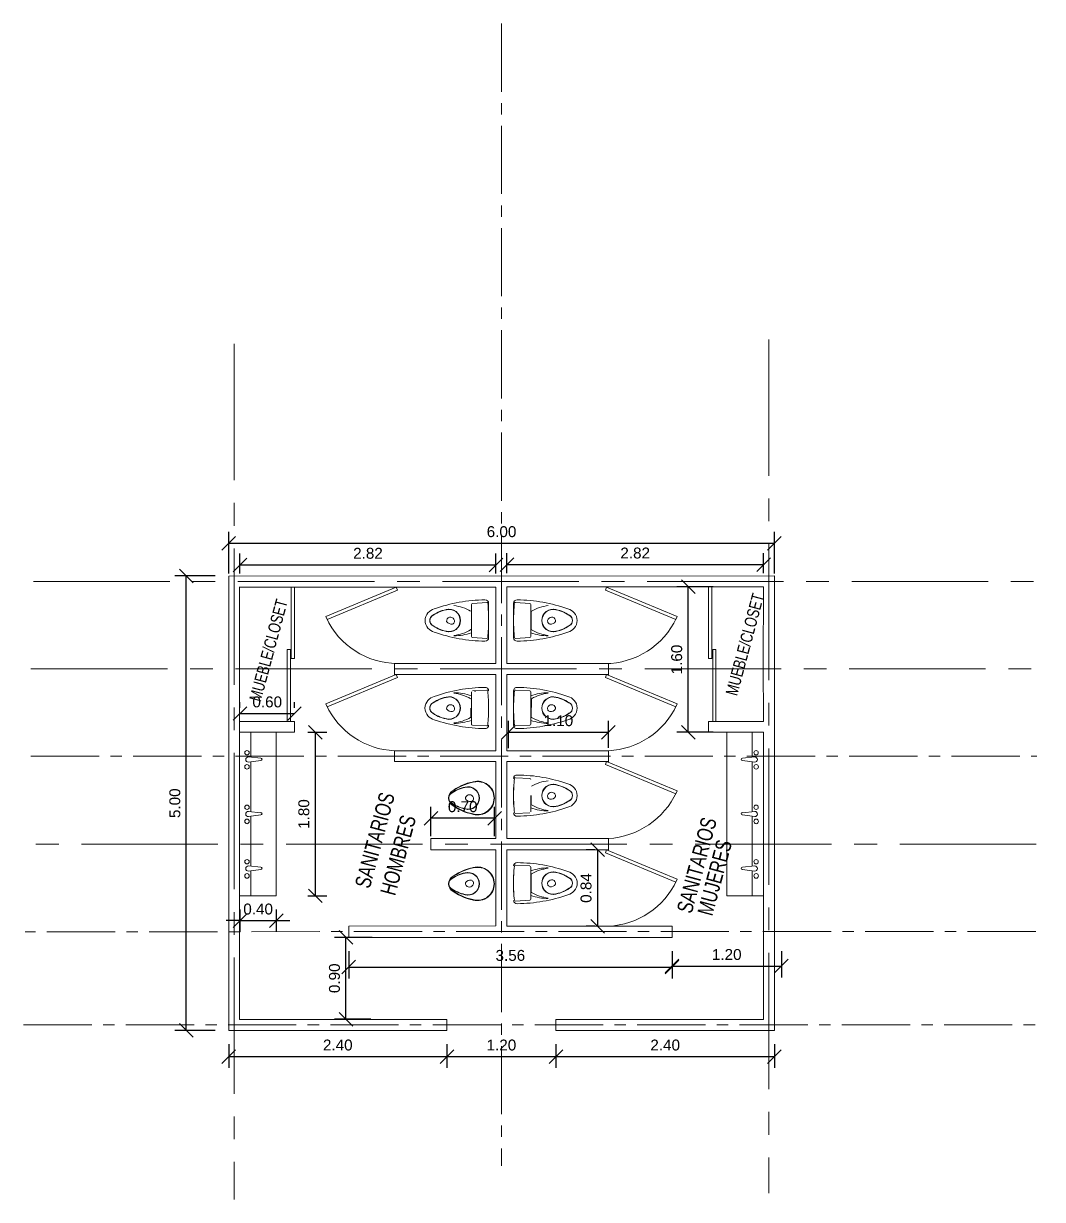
# Model space of a CAD drawing. Header units: millimetres. Extents: x 1263 to 1705, y 1248 to 1444.
# Drawn here: x 1439.95 to 1451.15, y 1363.92 to 1376.86 of the extents above; entities that cross this region are included whole.
import ezdxf

# ---------------------------------------------------------------- set-up
doc = ezdxf.new("R2010")
doc.units = ezdxf.units.MM
doc.header["$PDMODE"] = 34
doc.linetypes.add('CENTER2', pattern=[1.125, 0.75, -0.125, 0.125, -0.125])
doc.linetypes.add('CENTRO2', pattern=[1.125, 0.75, -0.125, 0.125, -0.125])
for name, color, linetype, lineweight in [('COTAS', 202, 'Continuous', 0), ('EJESS', 253, 'CENTER2', 0), ('MOVILIARIO SANITARIO', 142, 'Continuous', 0), ('muros', 5, 'Continuous', 50), ('Otro moviliario', 30, 'Continuous', 0)]:
    doc.layers.add(name, color=color, linetype=linetype, lineweight=lineweight)
doc.styles.add('ARRAY BASE$0$STYLE1', font='swissc.ttf', dxfattribs={"width": 0.9})
doc.styles.get("Standard").update_dxf_attribs({"font": 'arial.ttf'})
doc.dimstyles.new('metros anotativo', dxfattribs={"dimtxt": 0.12, "dimasz": 0.15, "dimexe": 0.125, "dimexo": 0.15, "dimgap": 0.0652, "dimtad": 1, "dimzin": 1, "dimdsep": 46, "dimtxsty": 'Standard', "dimblk": 'OBLIQUE', "dimcen": 0, "dimadec": 0, "dimazin": 0, "dimtfac": 1, "dimtix": 1, "dimtmove": 0, "dimatfit": 3, "dimfxl": 0.3, "dimarcsym": 0})

# ---------------------------------------------------------------- blocks, each defined once
blk = doc.blocks.new('TAZA')
at = {"lineweight": 0}
for p, q in [((165.539, 500.05), (165.381, 500.058)), ((165.36, 499.951), (165.36, 499.761)), ((165.55, 499.861), (165.55, 500.038)), ((165.554, 499.958), (165.554, 499.861)), ((165.55, 499.684), (165.55, 499.861)), ((165.554, 499.861), (165.554, 499.765)), ((165.381, 499.664), (165.539, 499.673))]:
    blk.add_line(p, q, dxfattribs=at)
for centre, radius, start, end in [((165.397, 500.051), 0.0368, 84.189, 180.01), ((165.374, 500.043), 0.0161, 64.904, 152.0601), ((165.384, 498.365), 1.722, 70.5694, 89.4727), ((167.192, 499.862), 1.833, 174.1661, 180.0176), ((165.538, 500.038), 0.0115, 0.01, 87.01), ((165.758, 499.382), 0.649, 91.4737, 108.7194), ((165.561, 499.958), 0.00691, 120.2935, 180.01), ((165.798, 499.553), 0.475, 96.7856, 120.2935), ((165.794, 499.861), 0.124, 75.1531, 180.01), ((165.794, 499.861), 0.122, 77.258, 180.01), ((165.753, 499.604), 0.384, 54.7538, 82.7148), ((165.751, 499.598), 0.388, 55.8316, 81.7699), ((165.914, 499.842), 0.154, 42.3476, 73.5377), ((165.934, 499.861), 0.126, 0.01, 41.9699), ((167.192, 499.861), 1.833, 180.0024, 185.8539), ((165.794, 499.861), 0.124, 180.01, 284.8669), ((165.794, 499.861), 0.122, 180.01, 282.762), ((165.768, 499.855), 0.034, 139.2504, 252.7), ((165.779, 499.855), 0.0428, 355.2583, 149.9686), ((165.769, 499.881), 0.0602, 258.9842, 330.7061), ((165.753, 500.118), 0.384, 277.3052, 305.2662), ((165.751, 500.125), 0.388, 278.2501, 304.1884), ((165.944, 499.861), 0.0631, 0.01, 66.5264), ((165.944, 499.861), 0.0631, 293.4936, 0.01), ((165.944, 499.861), 0.0645, 0.01, 61.6766), ((165.944, 499.861), 0.0645, 298.3434, 0.01), ((165.934, 499.861), 0.126, 318.0501, 0.01), ((165.397, 499.671), 0.0368, 180.01, 275.831), ((165.38, 499.675), 0.0111, 185.8539, 273.01), ((165.384, 501.357), 1.722, 270.5473, 289.4506), ((165.538, 499.684), 0.0115, 273.01, 0.01), ((165.758, 500.34), 0.649, 251.3006, 268.5463), ((165.561, 499.765), 0.00691, 180.01, 239.7265), ((165.797, 500.169), 0.475, 239.7265, 263.2344), ((165.914, 499.88), 0.154, 286.4823, 317.6724)]:
    blk.add_arc(centre, radius, start, end, dxfattribs=at)
blk = doc.blocks.new('_Oblique')
at = {"color": 0, "linetype": 'ByBlock', "lineweight": -2}
blk.add_line((-0.5, -0.5), (0.5, 0.5), dxfattribs=at)
blk = doc.blocks.new('*D169')
at = {"layer": 'COTAS', "color": 0, "lineweight": -2, "ltscale": 2, "transparency": 16777216}
for p, q in [((1442.202, 1370.805), (1442.202, 1371.263)), ((1448.205, 1370.805), (1448.205, 1371.263)), ((1442.202, 1371.138), (1448.205, 1371.138))]:
    blk.add_line(p, q, dxfattribs=at)
at = {"layer": 'Defpoints', "color": 0, "ltscale": 2, "transparency": 16777216}
for p in [(1448.205, 1371.138), (1442.202, 1370.655), (1448.205, 1370.655)]:
    blk.add_point(p, dxfattribs=at)
at = {"layer": 'COTAS', "color": 0, "lineweight": -2, "ltscale": 2, "transparency": 16777216, "xscale": 0.15, "yscale": 0.15, "zscale": 0.15}
for p, rotation in [((1442.202, 1371.138), 179.9975836042288), ((1448.205, 1371.138), 359.9975836042289)]:
    blk.add_blockref('_Oblique', p, dxfattribs=dict(at, rotation=rotation))
at = {"layer": 'COTAS', "color": 0, "ltscale": 2, "transparency": 16777216, "insert": (1445.203, 1371.264), "char_height": 0.12, "attachment_point": 5, "rotation": 359.9976}
blk.add_mtext('6.00', dxfattribs=at)
blk = doc.blocks.new('*D170')
at = {"layer": 'COTAS', "color": 0, "lineweight": -2, "ltscale": 2, "transparency": 16777216}
for p, q in [((1442.052, 1370.777), (1441.611, 1370.777)), ((1441.736, 1365.778), (1441.736, 1370.777)), ((1442.052, 1365.778), (1441.611, 1365.778))]:
    blk.add_line(p, q, dxfattribs=at)
at = {"layer": 'Defpoints', "color": 0, "ltscale": 2, "transparency": 16777216}
for p in [(1441.736, 1370.777), (1442.202, 1370.777), (1442.202, 1365.778)]:
    blk.add_point(p, dxfattribs=at)
at = {"layer": 'COTAS', "color": 0, "lineweight": -2, "ltscale": 2, "transparency": 16777216, "xscale": 0.15, "yscale": 0.15, "zscale": 0.15}
for p, rotation in [((1441.736, 1370.777), 90), ((1441.736, 1365.778), 270)]:
    blk.add_blockref('_Oblique', p, dxfattribs=dict(at, rotation=rotation))
at = {"layer": 'COTAS', "color": 0, "ltscale": 2, "transparency": 16777216, "insert": (1441.61, 1368.277), "char_height": 0.12, "attachment_point": 5, "rotation": 90}
blk.add_mtext('5.00', dxfattribs=at)
blk = doc.blocks.new('*D171')
at = {"layer": 'COTAS', "color": 0, "lineweight": -2, "ltscale": 2, "transparency": 16777216}
for p, q in [((1444.602, 1365.628), (1444.602, 1365.365)), ((1445.802, 1365.628), (1445.802, 1365.365)), ((1444.602, 1365.49), (1445.802, 1365.49))]:
    blk.add_line(p, q, dxfattribs=at)
at = {"layer": 'Defpoints', "color": 0, "ltscale": 2, "transparency": 16777216}
for p in [(1444.602, 1365.778), (1445.802, 1365.778), (1445.802, 1365.49)]:
    blk.add_point(p, dxfattribs=at)
at = {"layer": 'COTAS', "color": 0, "lineweight": -2, "ltscale": 2, "transparency": 16777216, "xscale": 0.15, "yscale": 0.15, "zscale": 0.15, "rotation": 180}
blk.add_blockref('_Oblique', (1444.602, 1365.49), dxfattribs=at)
at = {"layer": 'COTAS', "color": 0, "lineweight": -2, "ltscale": 2, "transparency": 16777216, "xscale": 0.15, "yscale": 0.15, "zscale": 0.15}
blk.add_blockref('_Oblique', (1445.802, 1365.49), dxfattribs=at)
at = {"layer": 'COTAS', "color": 0, "ltscale": 2, "transparency": 16777216, "insert": (1445.202, 1365.616), "char_height": 0.12, "attachment_point": 5}
blk.add_mtext('1.20', dxfattribs=at)
blk = doc.blocks.new('*D172')
at = {"layer": 'COTAS', "color": 0, "lineweight": -2, "ltscale": 2, "transparency": 16777216}
for p, q in [((1443.522, 1366.651), (1443.522, 1366.35)), ((1447.079, 1366.651), (1447.079, 1366.35)), ((1443.522, 1366.475), (1447.079, 1366.475))]:
    blk.add_line(p, q, dxfattribs=at)
at = {"layer": 'Defpoints', "color": 0, "ltscale": 2, "transparency": 16777216}
for p in [(1443.522, 1366.801), (1447.079, 1366.801), (1447.079, 1366.475)]:
    blk.add_point(p, dxfattribs=at)
at = {"layer": 'COTAS', "color": 0, "lineweight": -2, "ltscale": 2, "transparency": 16777216, "xscale": 0.15, "yscale": 0.15, "zscale": 0.15, "rotation": 180}
blk.add_blockref('_Oblique', (1443.522, 1366.475), dxfattribs=at)
at = {"layer": 'COTAS', "color": 0, "lineweight": -2, "ltscale": 2, "transparency": 16777216, "xscale": 0.15, "yscale": 0.15, "zscale": 0.15}
blk.add_blockref('_Oblique', (1447.079, 1366.475), dxfattribs=at)
at = {"layer": 'COTAS', "color": 0, "ltscale": 2, "transparency": 16777216, "insert": (1445.3, 1366.602), "char_height": 0.12, "attachment_point": 5}
blk.add_mtext('3.56', dxfattribs=at)
blk = doc.blocks.new('*D173')
at = {"layer": 'COTAS', "color": 0, "lineweight": -2, "ltscale": 2, "transparency": 16777216}
for p, q in [((1443.78, 1366.801), (1443.367, 1366.801)), ((1443.492, 1365.901), (1443.492, 1366.801)), ((1443.767, 1365.901), (1443.367, 1365.901))]:
    blk.add_line(p, q, dxfattribs=at)
at = {"layer": 'Defpoints', "color": 0, "ltscale": 2, "transparency": 16777216}
for p in [(1443.492, 1366.801), (1443.93, 1366.801), (1443.917, 1365.901)]:
    blk.add_point(p, dxfattribs=at)
at = {"layer": 'COTAS', "color": 0, "lineweight": -2, "ltscale": 2, "transparency": 16777216, "xscale": 0.15, "yscale": 0.15, "zscale": 0.15}
for p, rotation in [((1443.492, 1366.801), 90), ((1443.492, 1365.901), 270)]:
    blk.add_blockref('_Oblique', p, dxfattribs=dict(at, rotation=rotation))
at = {"layer": 'COTAS', "color": 0, "ltscale": 2, "transparency": 16777216, "insert": (1443.366, 1366.351), "char_height": 0.12, "attachment_point": 5, "rotation": 90}
blk.add_mtext('0.90', dxfattribs=at)
blk = doc.blocks.new('*D174')
at = {"layer": 'COTAS', "color": 0, "lineweight": -2, "ltscale": 2, "transparency": 16777216}
for p, q in [((1446.229, 1367.765), (1446.135, 1367.765)), ((1446.26, 1367.765), (1446.26, 1366.924)), ((1446.229, 1366.924), (1446.135, 1366.924))]:
    blk.add_line(p, q, dxfattribs=at)
at = {"layer": 'Defpoints', "color": 0, "ltscale": 2, "transparency": 16777216}
for p in [(1446.379, 1367.765), (1446.26, 1366.924), (1446.379, 1366.924)]:
    blk.add_point(p, dxfattribs=at)
at = {"layer": 'COTAS', "color": 0, "lineweight": -2, "ltscale": 2, "transparency": 16777216, "xscale": 0.15, "yscale": 0.15, "zscale": 0.15}
for p, rotation in [((1446.26, 1367.765), 90), ((1446.26, 1366.924), 270)]:
    blk.add_blockref('_Oblique', p, dxfattribs=dict(at, rotation=rotation))
at = {"layer": 'COTAS', "color": 0, "ltscale": 2, "transparency": 16777216, "insert": (1446.133, 1367.344), "char_height": 0.12, "attachment_point": 5, "rotation": 90}
blk.add_mtext('0.84', dxfattribs=at)
blk = doc.blocks.new('*D175')
at = {"layer": 'COTAS', "color": 0, "lineweight": -2, "ltscale": 2, "transparency": 16777216}
for p, q in [((1444.426, 1367.915), (1444.426, 1368.236)), ((1445.126, 1367.915), (1445.126, 1368.236)), ((1445.126, 1368.111), (1444.426, 1368.111))]:
    blk.add_line(p, q, dxfattribs=at)
at = {"layer": 'Defpoints', "color": 0, "ltscale": 2, "transparency": 16777216}
for p in [(1444.426, 1368.111), (1444.426, 1367.765), (1445.126, 1367.765)]:
    blk.add_point(p, dxfattribs=at)
at = {"layer": 'COTAS', "color": 0, "lineweight": -2, "ltscale": 2, "transparency": 16777216, "xscale": 0.15, "yscale": 0.15, "zscale": 0.15}
for p, rotation in [((1444.426, 1368.111), 180.0001648344047), ((1445.126, 1368.111), 0.0001648344046856209)]:
    blk.add_blockref('_Oblique', p, dxfattribs=dict(at, rotation=rotation))
at = {"layer": 'COTAS', "color": 0, "ltscale": 2, "transparency": 16777216, "insert": (1444.776, 1368.238), "char_height": 0.12, "attachment_point": 5, "rotation": 0.0002}
blk.add_mtext('0.70', dxfattribs=at)
blk = doc.blocks.new('*D176')
at = {"layer": 'COTAS', "color": 0, "lineweight": -2, "ltscale": 2, "transparency": 16777216}
for p, q in [((1445.279, 1368.884), (1445.278, 1369.182)), ((1446.379, 1368.885), (1446.378, 1369.182)), ((1445.279, 1369.057), (1446.379, 1369.057))]:
    blk.add_line(p, q, dxfattribs=at)
at = {"layer": 'Defpoints', "color": 0, "ltscale": 2, "transparency": 16777216}
for p in [(1446.379, 1369.057), (1445.279, 1368.734), (1446.379, 1368.735)]:
    blk.add_point(p, dxfattribs=at)
at = {"layer": 'COTAS', "color": 0, "lineweight": -2, "ltscale": 2, "transparency": 16777216, "xscale": 0.15, "yscale": 0.15, "zscale": 0.15}
for p, rotation in [((1445.279, 1369.057), 180.00975383007), ((1446.379, 1369.057), 0.009753830069992338)]:
    blk.add_blockref('_Oblique', p, dxfattribs=dict(at, rotation=rotation))
at = {"layer": 'COTAS', "color": 0, "ltscale": 2, "transparency": 16777216, "insert": (1445.828, 1369.184), "char_height": 0.12, "attachment_point": 5, "rotation": 0.0098}
blk.add_mtext('1.10', dxfattribs=at)
blk = doc.blocks.new('*D177')
at = {"layer": 'COTAS', "color": 0, "lineweight": -2, "ltscale": 2, "transparency": 16777216}
for p, q in [((1442.325, 1370.805), (1442.325, 1371.024)), ((1445.142, 1370.805), (1445.142, 1371.024)), ((1442.325, 1370.899), (1445.142, 1370.899))]:
    blk.add_line(p, q, dxfattribs=at)
at = {"layer": 'Defpoints', "color": 0, "ltscale": 2, "transparency": 16777216}
for p in [(1445.142, 1370.899), (1442.325, 1370.655), (1445.142, 1370.655)]:
    blk.add_point(p, dxfattribs=at)
at = {"layer": 'COTAS', "color": 0, "lineweight": -2, "ltscale": 2, "transparency": 16777216, "xscale": 0.15, "yscale": 0.15, "zscale": 0.15, "rotation": 180}
blk.add_blockref('_Oblique', (1442.325, 1370.899), dxfattribs=at)
at = {"layer": 'COTAS', "color": 0, "lineweight": -2, "ltscale": 2, "transparency": 16777216, "xscale": 0.15, "yscale": 0.15, "zscale": 0.15}
blk.add_blockref('_Oblique', (1445.142, 1370.899), dxfattribs=at)
at = {"layer": 'COTAS', "color": 0, "ltscale": 2, "transparency": 16777216, "insert": (1443.734, 1371.026), "char_height": 0.12, "attachment_point": 5}
blk.add_mtext('2.82', dxfattribs=at)
blk = doc.blocks.new('*D178')
at = {"layer": 'COTAS', "color": 0, "lineweight": -2, "ltscale": 2, "transparency": 16777216}
for p, q in [((1445.262, 1370.807), (1445.262, 1371.028)), ((1445.262, 1370.903), (1448.085, 1370.903)), ((1448.085, 1370.808), (1448.085, 1371.028))]:
    blk.add_line(p, q, dxfattribs=at)
at = {"layer": 'Defpoints', "color": 0, "ltscale": 2, "transparency": 16777216}
for p in [(1448.085, 1370.903), (1445.262, 1370.657), (1448.085, 1370.658)]:
    blk.add_point(p, dxfattribs=at)
at = {"layer": 'COTAS', "color": 0, "lineweight": -2, "ltscale": 2, "transparency": 16777216, "xscale": 0.15, "yscale": 0.15, "zscale": 0.15}
for p, rotation in [((1445.262, 1370.903), 180.0100947760864), ((1448.085, 1370.903), 0.01009477608639932)]:
    blk.add_blockref('_Oblique', p, dxfattribs=dict(at, rotation=rotation))
at = {"layer": 'COTAS', "color": 0, "ltscale": 2, "transparency": 16777216, "insert": (1446.673, 1371.029), "char_height": 0.12, "attachment_point": 5, "rotation": 0.0101}
blk.add_mtext('2.82', dxfattribs=at)
blk = doc.blocks.new('*D179')
at = {"layer": 'COTAS', "color": 0, "lineweight": -2, "ltscale": 2, "transparency": 16777216}
for p, q in [((1442.326, 1367.108), (1442.326, 1366.861)), ((1442.726, 1367.108), (1442.726, 1366.861)), ((1442.326, 1366.986), (1442.176, 1366.986)), ((1442.326, 1366.986), (1442.726, 1366.986)), ((1442.726, 1366.986), (1442.876, 1366.986))]:
    blk.add_line(p, q, dxfattribs=at)
at = {"layer": 'Defpoints', "color": 0, "ltscale": 2, "transparency": 16777216}
for p in [(1442.326, 1367.258), (1442.726, 1367.258), (1442.726, 1366.986)]:
    blk.add_point(p, dxfattribs=at)
at = {"layer": 'COTAS', "color": 0, "lineweight": -2, "ltscale": 2, "transparency": 16777216, "xscale": 0.15, "yscale": 0.15, "zscale": 0.15}
blk.add_blockref('_Oblique', (1442.326, 1366.986), dxfattribs=at)
at = {"layer": 'COTAS', "color": 0, "lineweight": -2, "ltscale": 2, "transparency": 16777216, "xscale": 0.15, "yscale": 0.15, "zscale": 0.15, "rotation": 180}
blk.add_blockref('_Oblique', (1442.726, 1366.986), dxfattribs=at)
at = {"layer": 'COTAS', "color": 0, "ltscale": 2, "transparency": 16777216, "insert": (1442.526, 1367.112), "char_height": 0.12, "attachment_point": 5}
blk.add_mtext('0.40', dxfattribs=at)
blk = doc.blocks.new('*D180')
at = {"layer": 'COTAS', "color": 0, "lineweight": -2, "ltscale": 2, "transparency": 16777216}
for p, q in [((1443.074, 1369.058), (1443.281, 1369.058)), ((1443.156, 1367.258), (1443.156, 1369.058)), ((1443.074, 1367.258), (1443.281, 1367.258))]:
    blk.add_line(p, q, dxfattribs=at)
at = {"layer": 'Defpoints', "color": 0, "ltscale": 2, "transparency": 16777216}
for p in [(1442.924, 1369.058), (1443.156, 1369.058), (1442.924, 1367.258)]:
    blk.add_point(p, dxfattribs=at)
at = {"layer": 'COTAS', "color": 0, "lineweight": -2, "ltscale": 2, "transparency": 16777216, "xscale": 0.15, "yscale": 0.15, "zscale": 0.15}
for p, rotation in [((1443.156, 1369.058), 90), ((1443.156, 1367.258), 270)]:
    blk.add_blockref('_Oblique', p, dxfattribs=dict(at, rotation=rotation))
at = {"layer": 'COTAS', "color": 0, "ltscale": 2, "transparency": 16777216, "insert": (1443.029, 1368.158), "char_height": 0.12, "attachment_point": 5, "rotation": 90}
blk.add_mtext('1.80', dxfattribs=at)
blk = doc.blocks.new('*D181')
at = {"layer": 'COTAS', "color": 0, "lineweight": -2, "ltscale": 2, "transparency": 16777216}
for p, q in [((1442.326, 1369.328), (1442.326, 1369.389)), ((1442.926, 1369.328), (1442.926, 1369.389)), ((1442.326, 1369.264), (1442.926, 1369.264))]:
    blk.add_line(p, q, dxfattribs=at)
at = {"layer": 'Defpoints', "color": 0, "ltscale": 2, "transparency": 16777216}
for p in [(1442.926, 1369.264), (1442.326, 1369.178), (1442.926, 1369.178)]:
    blk.add_point(p, dxfattribs=at)
at = {"layer": 'COTAS', "color": 0, "lineweight": -2, "ltscale": 2, "transparency": 16777216, "xscale": 0.15, "yscale": 0.15, "zscale": 0.15}
for p, rotation in [((1442.326, 1369.264), 179.9924874323688), ((1442.926, 1369.264), 359.9924874323687)]:
    blk.add_blockref('_Oblique', p, dxfattribs=dict(at, rotation=rotation))
at = {"layer": 'COTAS', "color": 0, "ltscale": 2, "transparency": 16777216, "insert": (1442.626, 1369.391), "char_height": 0.12, "attachment_point": 5, "rotation": 359.9925}
blk.add_mtext('0.60', dxfattribs=at)
blk = doc.blocks.new('*D182')
at = {"layer": 'COTAS', "color": 0, "lineweight": -2, "ltscale": 2, "transparency": 16777216}
for p, q in [((1447.531, 1370.658), (1447.132, 1370.658)), ((1447.257, 1369.058), (1447.257, 1370.658)), ((1447.531, 1369.058), (1447.132, 1369.058))]:
    blk.add_line(p, q, dxfattribs=at)
at = {"layer": 'Defpoints', "color": 0, "ltscale": 2, "transparency": 16777216}
for p in [(1447.257, 1370.658), (1447.681, 1370.658), (1447.681, 1369.058)]:
    blk.add_point(p, dxfattribs=at)
at = {"layer": 'COTAS', "color": 0, "lineweight": -2, "ltscale": 2, "transparency": 16777216, "xscale": 0.15, "yscale": 0.15, "zscale": 0.15}
for p, rotation in [((1447.257, 1370.658), 90), ((1447.257, 1369.058), 270)]:
    blk.add_blockref('_Oblique', p, dxfattribs=dict(at, rotation=rotation))
at = {"layer": 'COTAS', "color": 0, "ltscale": 2, "transparency": 16777216, "insert": (1447.13, 1369.858), "char_height": 0.12, "attachment_point": 5, "rotation": 90}
blk.add_mtext('1.60', dxfattribs=at)
blk = doc.blocks.new('*D183')
at = {"layer": 'COTAS', "color": 0, "lineweight": -2, "ltscale": 2, "transparency": 16777216}
for p, q in [((1445.802, 1365.628), (1445.802, 1365.365)), ((1448.204, 1365.628), (1448.204, 1365.365)), ((1445.802, 1365.49), (1448.204, 1365.49))]:
    blk.add_line(p, q, dxfattribs=at)
at = {"layer": 'Defpoints', "color": 0, "ltscale": 2, "transparency": 16777216}
for p in [(1445.802, 1365.778), (1448.204, 1365.778), (1448.204, 1365.49)]:
    blk.add_point(p, dxfattribs=at)
at = {"layer": 'COTAS', "color": 0, "lineweight": -2, "ltscale": 2, "transparency": 16777216, "xscale": 0.15, "yscale": 0.15, "zscale": 0.15, "rotation": 180}
blk.add_blockref('_Oblique', (1445.802, 1365.49), dxfattribs=at)
at = {"layer": 'COTAS', "color": 0, "lineweight": -2, "ltscale": 2, "transparency": 16777216, "xscale": 0.15, "yscale": 0.15, "zscale": 0.15}
blk.add_blockref('_Oblique', (1448.204, 1365.49), dxfattribs=at)
at = {"layer": 'COTAS', "color": 0, "ltscale": 2, "transparency": 16777216, "insert": (1447.003, 1365.616), "char_height": 0.12, "attachment_point": 5}
blk.add_mtext('2.40', dxfattribs=at)
blk = doc.blocks.new('*D184')
at = {"layer": 'COTAS', "color": 0, "lineweight": -2, "ltscale": 2, "transparency": 16777216}
for p, q in [((1442.202, 1365.628), (1442.202, 1365.365)), ((1444.602, 1365.628), (1444.602, 1365.365)), ((1442.202, 1365.49), (1444.602, 1365.49))]:
    blk.add_line(p, q, dxfattribs=at)
at = {"layer": 'Defpoints', "color": 0, "ltscale": 2, "transparency": 16777216}
for p in [(1442.202, 1365.778), (1444.602, 1365.778), (1444.602, 1365.49)]:
    blk.add_point(p, dxfattribs=at)
at = {"layer": 'COTAS', "color": 0, "lineweight": -2, "ltscale": 2, "transparency": 16777216, "xscale": 0.15, "yscale": 0.15, "zscale": 0.15, "rotation": 180}
blk.add_blockref('_Oblique', (1442.202, 1365.49), dxfattribs=at)
at = {"layer": 'COTAS', "color": 0, "lineweight": -2, "ltscale": 2, "transparency": 16777216, "xscale": 0.15, "yscale": 0.15, "zscale": 0.15}
blk.add_blockref('_Oblique', (1444.602, 1365.49), dxfattribs=at)
at = {"layer": 'COTAS', "color": 0, "ltscale": 2, "transparency": 16777216, "insert": (1443.402, 1365.616), "char_height": 0.12, "attachment_point": 5}
blk.add_mtext('2.40', dxfattribs=at)
blk = doc.blocks.new('*D185')
at = {"layer": 'COTAS', "color": 0, "lineweight": -2, "ltscale": 2, "transparency": 16777216}
for p, q in [((1447.079, 1366.651), (1447.079, 1366.36)), ((1448.282, 1366.651), (1448.282, 1366.36)), ((1447.079, 1366.485), (1448.282, 1366.485))]:
    blk.add_line(p, q, dxfattribs=at)
at = {"layer": 'Defpoints', "color": 0, "ltscale": 2, "transparency": 16777216}
for p in [(1447.079, 1366.801), (1448.282, 1366.801), (1448.282, 1366.485)]:
    blk.add_point(p, dxfattribs=at)
at = {"layer": 'COTAS', "color": 0, "lineweight": -2, "ltscale": 2, "transparency": 16777216, "xscale": 0.15, "yscale": 0.15, "zscale": 0.15, "rotation": 180}
blk.add_blockref('_Oblique', (1447.079, 1366.485), dxfattribs=at)
at = {"layer": 'COTAS', "color": 0, "lineweight": -2, "ltscale": 2, "transparency": 16777216, "xscale": 0.15, "yscale": 0.15, "zscale": 0.15}
blk.add_blockref('_Oblique', (1448.282, 1366.485), dxfattribs=at)
at = {"layer": 'COTAS', "color": 0, "ltscale": 2, "transparency": 16777216, "insert": (1447.68, 1366.612), "char_height": 0.12, "attachment_point": 5}
blk.add_mtext('1.20', dxfattribs=at)
blk = doc.blocks.new('*U168')
at = {"layer": 'EJESS', "color": 0, "linetype": 'CENTRO2', "transparency": 16777216}
blk.add_line((0, 8.201), (0, -4.366), dxfattribs=at)

msp = doc.modelspace()

# ---------------------------------------------------------------- linework, layer by layer
at = {"lineweight": 0}
for p, q in [((1448.08468, 1370.65783), (1448.08089, 1369.81414)), ((1448.08089, 1369.81414), (1448.0845, 1369.178)), ((1442.72607, 1369.05782), (1442.32581, 1369.05782)), ((1447.68063, 1369.05782), (1448.08089, 1369.05782)), ((1443.522, 1366.92424), (1443.522, 1366.80104))]:
    msp.add_line(p, q, dxfattribs=at)
at = {"lineweight": 0, "ltscale": 2}
for p, q in [((1442.88081, 1369.17793), (1442.84581, 1369.17793)), ((1447.52589, 1369.17793), (1447.56089, 1369.17793)), ((1445.80203, 1365.778), (1448.20409, 1365.778))]:
    msp.add_line(p, q, dxfattribs=at)
at = {"layer": 'EJESS', "ltscale": 2}
for p, q in [((1448.14409, 1373.38048), (1448.14409, 1363.98727)), ((1442.262, 1373.3302), (1442.262, 1363.91743))]:
    msp.add_line(p, q, dxfattribs=at)
at = {"layer": 'EJESS', "lineweight": 0, "ltscale": 2}
for p, q in [((1440.0542, 1370.71679), (1451.1526, 1370.71785)), ((1440.02752, 1369.75413), (1451.05504, 1369.75413)), ((1451.08275, 1367.82773), (1439.99235, 1367.82784))]:
    msp.add_line(p, q, dxfattribs=at)
at = {"layer": 'EJESS', "lineweight": 0}
for p, q in [((1440.02769, 1368.79465), (1451.09129, 1368.79483)), ((1451.07829, 1366.86749), (1439.96202, 1366.86271)), ((1439.94558, 1365.83817), (1451.12144, 1365.83785))]:
    msp.add_line(p, q, dxfattribs=at)
at = {"layer": 'MOVILIARIO SANITARIO', "lineweight": 0}
for p, q in [((1444.87142, 1370.28745), (1444.87145, 1370.46442)), ((1444.88237, 1370.47592), (1445.04038, 1370.48417)), ((1445.06145, 1370.28742), (1445.06148, 1370.47712)), ((1445.33514, 1370.28742), (1445.3351, 1370.47712)), ((1445.51422, 1370.47592), (1445.3562, 1370.48417)), ((1445.52516, 1370.28745), (1445.52513, 1370.46442)), ((1445.52975, 1370.38391), (1445.52977, 1370.28745)), ((1444.87139, 1370.11048), (1444.87142, 1370.28745)), ((1445.06145, 1370.28742), (1445.06141, 1370.09772)), ((1445.33514, 1370.28742), (1445.33517, 1370.09772)), ((1445.52519, 1370.11048), (1445.52516, 1370.28745)), ((1445.52977, 1370.28745), (1445.52978, 1370.19099)), ((1445.04031, 1370.09067), (1444.8823, 1370.09898)), ((1445.35627, 1370.09067), (1445.51428, 1370.09898)), ((1444.87108, 1369.32425), (1444.87111, 1369.50122)), ((1444.88203, 1369.51272), (1445.04004, 1369.52097)), ((1445.33514, 1369.32422), (1445.3351, 1369.51392)), ((1445.51422, 1369.51272), (1445.3562, 1369.52097)), ((1445.52516, 1369.32425), (1445.52513, 1369.50122)), ((1445.06111, 1369.41422), (1445.06107, 1369.22452)), ((1445.33514, 1369.41422), (1445.33517, 1369.22452)), ((1445.53317, 1369.42668), (1445.52978, 1369.22779)), ((1444.86648, 1369.32425), (1444.86646, 1369.22779)), ((1444.87105, 1369.14728), (1444.87108, 1369.32425)), ((1445.33514, 1369.32422), (1445.33517, 1369.13452)), ((1445.52519, 1369.14728), (1445.52516, 1369.32425)), ((1445.03997, 1369.12747), (1444.88196, 1369.13578)), ((1445.35627, 1369.12747), (1445.51428, 1369.13578)), ((1442.44724, 1369.05782), (1442.44724, 1368.7836)), ((1442.72607, 1367.25782), (1442.72607, 1369.05782)), ((1447.68063, 1367.25782), (1447.68063, 1369.05782)), ((1447.95946, 1369.05782), (1447.95946, 1368.7836)), ((1442.55509, 1368.77285), (1442.41853, 1368.78647)), ((1442.41854, 1368.72932), (1442.5551, 1368.74772)), ((1442.44724, 1368.73319), (1442.44724, 1368.18361)), ((1447.98816, 1368.72932), (1447.8516, 1368.74772)), ((1447.85161, 1368.77285), (1447.98817, 1368.78647)), ((1447.95946, 1368.73319), (1447.95946, 1368.18361)), ((1445.33514, 1368.45102), (1445.33517, 1368.26132)), ((1445.51422, 1368.54952), (1445.3562, 1368.55777)), ((1445.52519, 1368.18408), (1445.52516, 1368.36105)), ((1445.52977, 1368.36105), (1445.52978, 1368.26459)), ((1442.55522, 1368.17285), (1442.41866, 1368.18647)), ((1447.85148, 1368.17285), (1447.98804, 1368.18647)), ((1442.41867, 1368.12932), (1442.55523, 1368.14772)), ((1442.44724, 1368.13317), (1442.44724, 1367.58361)), ((1445.35627, 1368.16427), (1445.51428, 1368.17258)), ((1447.98803, 1368.12932), (1447.85147, 1368.14772)), ((1447.95946, 1368.13317), (1447.95946, 1367.58361)), ((1442.55522, 1367.57285), (1442.41866, 1367.58647)), ((1442.41867, 1367.52932), (1442.55523, 1367.54772)), ((1447.98803, 1367.52932), (1447.85147, 1367.54772)), ((1447.85148, 1367.57285), (1447.98804, 1367.58647)), ((1442.44724, 1367.53317), (1442.44724, 1367.25782)), ((1447.95946, 1367.53317), (1447.95946, 1367.25782)), ((1442.72607, 1367.25782), (1442.32581, 1367.25782)), ((1447.68063, 1367.25782), (1448.08089, 1367.25782))]:
    msp.add_line(p, q, dxfattribs=at)
for centre, radius in [((1442.40336, 1368.83312), 0.02401), ((1448.00334, 1368.83312), 0.02401), ((1442.40339, 1368.67734), 0.02526), ((1448.00331, 1368.67734), 0.02526), ((1442.40349, 1368.23312), 0.02401), ((1448.00321, 1368.23312), 0.02401), ((1442.40352, 1368.07734), 0.02526), ((1448.00318, 1368.07734), 0.02526), ((1442.40349, 1367.63312), 0.02401), ((1448.00321, 1367.63312), 0.02401), ((1442.40352, 1367.47734), 0.02526), ((1448.00318, 1367.47734), 0.02526)]:
    msp.add_circle(centre, radius, dxfattribs=at)
for centre, radius, start, end in [((1445.03676, 1368.79168), 1.72217, 90.527294, 109.430617), ((1445.02464, 1370.47713), 0.03684, 359.99, 95.811003), ((1445.37195, 1370.47713), 0.03684, 84.188997, 180.01), ((1445.35983, 1368.79168), 1.72217, 70.569383, 89.472706), ((1444.5074, 1370.26837), 0.1537, 106.462322, 137.65237), ((1444.66866, 1370.03046), 0.38426, 97.285202, 125.246158), ((1444.67051, 1370.02402), 0.38842, 98.230146, 124.168429), ((1444.62734, 1370.28749), 0.12434, 359.99, 104.846897), ((1444.62734, 1370.28749), 0.12158, 359.99, 102.741986), ((1444.62373, 1369.97961), 0.47515, 59.706462, 83.214368), ((1444.88297, 1370.46442), 0.01151, 92.99, 179.99), ((1445.04723, 1370.46956), 0.01613, 27.939868, 115.095999), ((1443.22883, 1370.28798), 1.83261, 359.982406, 5.833869), ((1445.34936, 1370.46956), 0.01613, 64.904001, 152.060132), ((1447.16775, 1370.28798), 1.83261, 174.166131, 180.017594), ((1445.51362, 1370.46442), 0.01151, 0.01, 87.01), ((1445.53666, 1370.38392), 0.00691, 120.293538, 180.01), ((1445.77285, 1369.97961), 0.47515, 96.785632, 120.293538), ((1445.76924, 1370.28749), 0.12434, 75.153103, 180.01), ((1445.76924, 1370.28749), 0.12158, 77.258014, 180.01), ((1445.72792, 1370.03046), 0.38426, 54.753842, 82.714798), ((1445.72607, 1370.02402), 0.38842, 55.831571, 81.769854), ((1445.88918, 1370.26837), 0.1537, 42.34763, 73.537678), ((1444.48763, 1370.28752), 0.12618, 138.030116, 179.99), ((1444.48763, 1370.28752), 0.12618, 179.99, 221.949884), ((1444.4775, 1370.28752), 0.06447, 118.32343, 179.99), ((1444.4775, 1370.28752), 0.06447, 179.99, 241.65657), ((1444.4775, 1370.28752), 0.06309, 113.473564, 179.99), ((1444.4775, 1370.28752), 0.06309, 179.99, 246.506436), ((1444.62734, 1370.28749), 0.12434, 255.133103, 359.99), ((1444.6419, 1370.2817), 0.04278, 30.031436, 184.741713), ((1444.6518, 1370.30764), 0.06024, 209.293927, 281.015825), ((1444.62734, 1370.28749), 0.12158, 257.238014, 359.99), ((1444.65321, 1370.28094), 0.03397, 287.299956, 40.749638), ((1443.22883, 1370.2875), 1.83261, 354.146131, 359.997594), ((1447.16775, 1370.2875), 1.83261, 180.002406, 185.853869), ((1445.76924, 1370.28749), 0.12434, 180.01, 284.866897), ((1445.76924, 1370.28749), 0.12158, 180.01, 282.761986), ((1445.74338, 1370.28094), 0.03397, 139.250362, 252.700044), ((1445.75468, 1370.2817), 0.04278, 355.258287, 149.968564), ((1445.74479, 1370.30764), 0.06024, 258.984175, 330.706073), ((1445.91908, 1370.28752), 0.06309, 0.01, 66.526436), ((1445.91908, 1370.28752), 0.06309, 293.493564, 0.01), ((1445.91908, 1370.28752), 0.06447, 0.01, 61.67657), ((1445.91908, 1370.28752), 0.06447, 298.34343, 0.01), ((1445.90895, 1370.28752), 0.12618, 0.01, 41.969884), ((1445.90895, 1370.28752), 0.12618, 318.050116, 0.01), ((1444.50741, 1370.30666), 0.1537, 222.32763, 253.517678), ((1444.66875, 1370.54451), 0.38426, 234.733842, 262.694798), ((1444.67061, 1370.55096), 0.38842, 235.811571, 261.749854), ((1445.03728, 1371.78317), 1.72217, 250.549383, 269.452706), ((1444.66335, 1370.76673), 0.64893, 271.453673, 288.699391), ((1444.62384, 1370.59538), 0.47515, 276.765632, 300.273538), ((1444.85989, 1370.19099), 0.00691, 300.273538, 359.99), ((1445.3593, 1371.78317), 1.72217, 270.547294, 289.450617), ((1445.73323, 1370.76673), 0.64893, 251.300609, 268.546327), ((1445.53669, 1370.19099), 0.00691, 180.01, 239.726462), ((1445.77274, 1370.59538), 0.47515, 239.726462, 263.234368), ((1445.72783, 1370.54451), 0.38426, 277.305202, 305.266158), ((1445.72598, 1370.55096), 0.38842, 278.250146, 304.188429), ((1445.88917, 1370.30666), 0.1537, 286.482322, 317.67237), ((1444.88291, 1370.11048), 0.01151, 179.99, 266.99), ((1445.02457, 1370.09772), 0.03684, 264.168997, 359.99), ((1445.0409, 1370.10171), 0.01105, 266.99, 354.146131), ((1445.37201, 1370.09772), 0.03684, 180.01, 275.831003), ((1445.35569, 1370.10171), 0.01105, 185.853869, 273.01), ((1445.51368, 1370.11048), 0.01151, 273.01, 0.01), ((1445.03642, 1367.82848), 1.72217, 90.527294, 109.430617), ((1444.66284, 1368.84505), 0.64893, 71.280609, 88.526327), ((1444.62339, 1369.01641), 0.47515, 59.706462, 83.214368), ((1444.92056, 1369.50122), 0.01151, 92.99, 179.99), ((1445.0243, 1369.51393), 0.03684, 359.99, 95.811003), ((1445.04689, 1369.50636), 0.01613, 27.939868, 115.095999), ((1443.22849, 1369.32478), 1.83261, 359.982406, 5.833869), ((1445.37195, 1369.51393), 0.03684, 84.188997, 180.01), ((1445.34936, 1369.50636), 0.01613, 64.904001, 152.060132), ((1447.16775, 1369.32478), 1.83261, 174.166131, 180.017594), ((1445.35983, 1367.82848), 1.72217, 70.569383, 89.472706), ((1445.51362, 1369.50122), 0.01151, 0.01, 87.01), ((1445.7334, 1368.84505), 0.64893, 91.473673, 108.719391), ((1445.77285, 1369.01641), 0.47515, 96.785632, 120.293538), ((1444.48729, 1369.32432), 0.12618, 138.030116, 179.99), ((1444.50706, 1369.30517), 0.1537, 106.462322, 137.65237), ((1444.47716, 1369.32432), 0.06447, 118.32343, 179.99), ((1444.47716, 1369.32432), 0.06309, 113.473564, 179.99), ((1444.66832, 1369.06726), 0.38426, 97.285202, 125.246158), ((1444.67017, 1369.06082), 0.38842, 98.230146, 124.168429), ((1444.627, 1369.32429), 0.12434, 359.99, 104.846897), ((1444.64156, 1369.3185), 0.04278, 30.031436, 184.741713), ((1444.627, 1369.32429), 0.12158, 359.99, 102.741986), ((1445.76924, 1369.32429), 0.12434, 75.153103, 180.01), ((1445.76924, 1369.32429), 0.12158, 77.258014, 180.01), ((1445.75468, 1369.3185), 0.04278, 355.258287, 149.968564), ((1445.72792, 1369.06726), 0.38426, 54.753842, 82.714798), ((1445.72607, 1369.06082), 0.38842, 55.831571, 81.769854), ((1445.88918, 1369.30517), 0.1537, 42.34763, 73.537678), ((1445.91908, 1369.32432), 0.06309, 0.01, 66.526436), ((1445.91908, 1369.32432), 0.06447, 0.01, 61.67657), ((1445.90895, 1369.32432), 0.12618, 0.01, 41.969884), ((1444.48729, 1369.32432), 0.12618, 179.99, 221.949884), ((1444.50707, 1369.34346), 0.1537, 222.32763, 253.517678), ((1444.47716, 1369.32432), 0.06447, 179.99, 241.65657), ((1444.47716, 1369.32432), 0.06309, 179.99, 246.506436), ((1444.66841, 1369.58131), 0.38426, 234.733842, 262.694798), ((1444.67027, 1369.58776), 0.38842, 235.811571, 261.749854), ((1444.627, 1369.32429), 0.12434, 255.133103, 359.99), ((1444.65146, 1369.34444), 0.06024, 209.293927, 281.015825), ((1444.627, 1369.32429), 0.12158, 257.238014, 359.99), ((1444.65287, 1369.31774), 0.03397, 287.299956, 40.749638), ((1444.6235, 1369.63218), 0.47515, 276.765632, 300.273538), ((1444.85955, 1369.22779), 0.00691, 300.273538, 359.99), ((1443.22849, 1369.3243), 1.83261, 354.146131, 359.997594), ((1447.16775, 1369.3243), 1.83261, 180.002406, 185.853869), ((1445.53669, 1369.22779), 0.00691, 180.01, 239.726462), ((1445.77274, 1369.63218), 0.47515, 239.726462, 263.234368), ((1445.76924, 1369.32429), 0.12434, 180.01, 284.866897), ((1445.76924, 1369.32429), 0.12158, 180.01, 282.761986), ((1445.74338, 1369.31774), 0.03397, 139.250362, 252.700044), ((1445.74479, 1369.34444), 0.06024, 258.984175, 330.706073), ((1445.72783, 1369.58131), 0.38426, 277.305202, 305.266158), ((1445.72598, 1369.58776), 0.38842, 278.250146, 304.188429), ((1445.88917, 1369.34346), 0.1537, 286.482322, 317.67237), ((1445.91908, 1369.32432), 0.06309, 293.493564, 0.01), ((1445.91908, 1369.32432), 0.06447, 298.34343, 0.01), ((1445.90895, 1369.32432), 0.12618, 318.050116, 0.01), ((1445.03694, 1370.81997), 1.72217, 250.549383, 269.452706), ((1444.66301, 1369.80353), 0.64893, 271.453673, 288.699391), ((1444.88256, 1369.14728), 0.01151, 179.99, 266.99), ((1445.02423, 1369.13452), 0.03684, 264.168997, 359.99), ((1445.04055, 1369.13851), 0.01105, 266.99, 354.146131), ((1445.37201, 1369.13452), 0.03684, 180.01, 275.831003), ((1445.35569, 1369.13851), 0.01105, 185.853869, 273.01), ((1445.3593, 1370.81997), 1.72217, 270.547294, 289.450617), ((1445.51368, 1369.14728), 0.01151, 273.01, 0.01), ((1445.73323, 1369.80353), 0.64893, 251.300609, 268.546327), ((1442.41853, 1368.75789), 0.02857, 90.01, 270.01), ((1442.55509, 1368.76112), 0.0134, 270.01, 90.01), ((1447.85161, 1368.76112), 0.0134, 89.99, 269.99), ((1447.98817, 1368.75789), 0.02857, 269.99, 89.99), ((1445.37195, 1368.55073), 0.03684, 84.188997, 180.01), ((1445.35983, 1366.86528), 1.72217, 70.569383, 89.472706), ((1444.87638, 1368.07691), 0.38426, 97.285202, 125.246158), ((1444.87824, 1368.07046), 0.38842, 98.230146, 124.168429), ((1445.00116, 1367.95143), 0.57182, 97.285202, 125.246158), ((1445.00392, 1367.94184), 0.57801, 98.230146, 124.168429), ((1444.83507, 1368.33394), 0.12434, 359.99, 104.846897), ((1444.83507, 1368.33394), 0.12158, 359.99, 102.741986), ((1444.93968, 1368.33392), 0.18503, 359.99, 104.846897), ((1444.93968, 1368.33392), 0.18092, 359.99, 102.741986), ((1445.34936, 1368.54316), 0.01613, 64.904001, 152.060132), ((1447.16775, 1368.36158), 1.83261, 174.166131, 180.017594), ((1445.51362, 1368.53802), 0.01151, 0.01, 87.01), ((1445.77285, 1368.05321), 0.47515, 96.785632, 120.293538), ((1445.76924, 1368.36109), 0.12434, 75.153103, 180.01), ((1445.76924, 1368.36109), 0.12158, 77.258014, 180.01), ((1445.72792, 1368.10406), 0.38426, 54.753842, 82.714798), ((1445.72607, 1368.09762), 0.38842, 55.831571, 81.769854), ((1445.88918, 1368.34197), 0.1537, 42.34763, 73.537678), ((1445.90895, 1368.36112), 0.12618, 0.01, 41.969884), ((1444.71669, 1368.33396), 0.09594, 118.32343, 179.99), ((1444.68522, 1368.33397), 0.06447, 118.32343, 179.99), ((1444.68522, 1368.33397), 0.06447, 179.99, 241.65657), ((1444.71669, 1368.33396), 0.09594, 179.99, 241.65657), ((1444.68522, 1368.33397), 0.06309, 113.473564, 179.99), ((1444.68522, 1368.33397), 0.06309, 179.99, 246.506436), ((1444.71669, 1368.33396), 0.09389, 113.473564, 179.99), ((1444.71669, 1368.33396), 0.09389, 179.99, 246.506436), ((1444.83507, 1368.33394), 0.12434, 255.133103, 359.99), ((1444.84962, 1368.32815), 0.04278, 30.031436, 184.741713), ((1444.85952, 1368.35409), 0.06024, 209.293927, 281.015825), ((1444.83507, 1368.33394), 0.12158, 257.238014, 359.99), ((1444.86093, 1368.32739), 0.03397, 287.299956, 40.749638), ((1444.93968, 1368.33392), 0.18503, 255.133103, 359.99), ((1444.93968, 1368.33392), 0.18092, 257.238014, 359.99), ((1447.16775, 1368.3611), 1.83261, 180.002406, 185.853869), ((1445.76924, 1368.36109), 0.12434, 180.01, 284.866897), ((1445.76924, 1368.36109), 0.12158, 180.01, 282.761986), ((1445.74338, 1368.35454), 0.03397, 139.250362, 252.700044), ((1445.75468, 1368.3553), 0.04278, 355.258287, 149.968564), ((1445.74479, 1368.38124), 0.06024, 258.984175, 330.706073), ((1445.91908, 1368.36112), 0.06309, 0.01, 66.526436), ((1445.91908, 1368.36112), 0.06309, 293.493564, 0.01), ((1445.91908, 1368.36112), 0.06447, 0.01, 61.67657), ((1445.91908, 1368.36112), 0.06447, 298.34343, 0.01), ((1445.90895, 1368.36112), 0.12618, 318.050116, 0.01), ((1442.41866, 1368.15789), 0.02857, 90.01, 270.01), ((1444.87647, 1368.59096), 0.38426, 234.733842, 262.694798), ((1444.87833, 1368.5974), 0.38842, 235.811571, 261.749854), ((1445.00129, 1368.71639), 0.57182, 234.733842, 262.694798), ((1445.00406, 1368.72598), 0.57801, 235.811571, 261.749854), ((1445.3593, 1369.85677), 1.72217, 270.547294, 289.450617), ((1445.73323, 1368.84033), 0.64893, 251.300609, 268.546327), ((1445.53669, 1368.26459), 0.00691, 180.01, 239.726462), ((1445.77274, 1368.66898), 0.47515, 239.726462, 263.234368), ((1445.72783, 1368.61811), 0.38426, 277.305202, 305.266158), ((1445.72598, 1368.62456), 0.38842, 278.250146, 304.188429), ((1445.88917, 1368.38026), 0.1537, 286.482322, 317.67237), ((1447.98804, 1368.15789), 0.02857, 269.99, 89.99), ((1442.55523, 1368.16112), 0.0134, 270.01, 90.01), ((1445.37201, 1368.17132), 0.03684, 180.01, 275.831003), ((1445.35569, 1368.17531), 0.01105, 185.853869, 273.01), ((1447.85148, 1368.16112), 0.0134, 89.99, 269.99), ((1442.41866, 1367.55789), 0.02857, 90.01, 270.01), ((1442.55523, 1367.56112), 0.0134, 270.01, 90.01), ((1445.00129, 1367.00807), 0.57182, 97.305202, 125.266158), ((1445.00406, 1366.99848), 0.57801, 98.250146, 124.188429), ((1444.93968, 1367.39054), 0.18503, 0.01, 104.866897), ((1444.93968, 1367.39054), 0.18092, 0.01, 102.761986), ((1447.85148, 1367.56112), 0.0134, 89.99, 269.99), ((1447.98804, 1367.55789), 0.02857, 269.99, 89.99), ((1444.71669, 1367.3905), 0.09594, 118.34343, 180.01), ((1444.68522, 1367.3905), 0.06447, 118.34343, 180.01), ((1444.68522, 1367.3905), 0.06309, 113.493564, 180.01), ((1444.71669, 1367.3905), 0.09389, 113.493564, 180.01), ((1444.87647, 1367.1335), 0.38426, 97.305202, 125.266158), ((1444.87833, 1367.12706), 0.38842, 98.250146, 124.188429), ((1444.83507, 1367.39052), 0.12434, 0.01, 104.866897), ((1444.85952, 1367.37038), 0.06024, 78.984175, 150.706073), ((1444.83507, 1367.39052), 0.12158, 0.01, 102.761986), ((1444.86093, 1367.39707), 0.03397, 319.250362, 72.700044), ((1444.68522, 1367.3905), 0.06447, 180.01, 241.67657), ((1444.71669, 1367.3905), 0.09594, 180.01, 241.67657), ((1444.68522, 1367.3905), 0.06309, 180.01, 246.526436), ((1444.71669, 1367.3905), 0.09389, 180.01, 246.526436), ((1444.87638, 1367.64756), 0.38426, 234.753842, 262.714798), ((1444.87824, 1367.654), 0.38842, 235.831571, 261.769854), ((1445.00116, 1367.77303), 0.57182, 234.753842, 262.714798), ((1445.00392, 1367.78262), 0.57801, 235.831571, 261.769854), ((1444.83507, 1367.39052), 0.12434, 255.153103, 0.01), ((1444.84962, 1367.39631), 0.04278, 175.258287, 329.968564), ((1444.83507, 1367.39052), 0.12158, 257.258014, 0.01), ((1444.93968, 1367.39054), 0.18503, 255.153103, 0.01), ((1444.93968, 1367.39054), 0.18092, 257.258014, 0.01)]:
    msp.add_arc(centre, radius, start, end, dxfattribs=at)
at = {"layer": 'muros', "lineweight": 0, "ltscale": 2}
for p, q in [((1442.20197, 1370.77679), (1448.20469, 1370.77785)), ((1448.20409, 1365.77785), (1448.20469, 1370.77785)), ((1442.3252, 1370.65497), (1445.14203, 1370.65547)), ((1445.26203, 1370.65733), (1448.08468, 1370.65783)), ((1445.14205, 1369.81413), (1444.02552, 1369.81432)), ((1445.26203, 1369.81413), (1446.37856, 1369.81413)), ((1444.02552, 1369.69413), (1445.14205, 1369.69414)), ((1446.37855, 1369.69431), (1445.26203, 1369.69412)), ((1442.92581, 1369.05772), (1442.92581, 1369.17793)), ((1447.48089, 1369.05772), (1447.48089, 1369.17793)), ((1442.92581, 1369.05772), (1442.32581, 1369.05782)), ((1447.48089, 1369.05772), (1448.08448, 1369.05782)), ((1444.02552, 1368.73447), (1445.14207, 1368.73447)), ((1446.37856, 1368.73466), (1445.26203, 1368.73447)), ((1445.1421, 1367.88773), (1444.42557, 1367.88784)), ((1444.4257, 1367.76464), (1445.1421, 1367.76464)), ((1446.37856, 1367.76472), (1445.26203, 1367.76452))]:
    msp.add_line(p, q, dxfattribs=at)
at = {"layer": 'muros', "lineweight": 0}
for p, q in [((1442.202, 1370.77679), (1442.202, 1365.77817)), ((1442.322, 1370.65681), (1442.322, 1365.89815)), ((1445.14203, 1370.65547), (1445.14205, 1369.81413)), ((1445.26203, 1370.65733), (1445.26203, 1369.81413)), ((1444.02552, 1369.81414), (1444.02552, 1369.69094)), ((1446.37856, 1369.81413), (1446.37856, 1369.69112)), ((1445.14205, 1369.69414), (1445.14207, 1368.85447)), ((1445.26203, 1369.69412), (1445.26203, 1368.85465)), ((1442.92581, 1369.17793), (1442.32581, 1369.178)), ((1447.48089, 1369.17793), (1448.0845, 1369.178)), ((1448.08448, 1369.05782), (1448.08411, 1365.89785)), ((1444.02539, 1368.85767), (1444.02539, 1368.73447)), ((1445.14207, 1368.85447), (1444.02552, 1368.85465)), ((1445.26203, 1368.85465), (1446.37856, 1368.85483)), ((1446.37856, 1368.85483), (1446.37856, 1368.73163)), ((1445.14207, 1368.73447), (1445.1421, 1367.88773)), ((1445.26203, 1368.73447), (1445.26203, 1367.88772)), ((1444.42557, 1367.88784), (1444.4257, 1367.76464)), ((1445.26203, 1367.88772), (1446.37856, 1367.88792)), ((1446.37856, 1367.88792), (1446.37856, 1367.76472)), ((1445.1421, 1367.76464), (1445.14212, 1366.92752)), ((1445.26203, 1367.76452), (1445.26203, 1366.92424)), ((1445.14203, 1366.92749), (1443.522, 1366.92424)), ((1445.26203, 1366.92424), (1447.07856, 1366.92424)), ((1447.07856, 1366.92424), (1447.07856, 1366.80104)), ((1443.522, 1366.80104), (1447.07856, 1366.80104)), ((1442.322, 1365.89815), (1444.60203, 1365.89782)), ((1444.60203, 1365.77782), (1444.60203, 1365.89804)), ((1445.80203, 1365.778), (1445.80203, 1365.898)), ((1445.80203, 1365.89785), (1448.08411, 1365.89785)), ((1442.202, 1365.77817), (1444.60203, 1365.77782))]:
    msp.add_line(p, q, dxfattribs=at)
at = {"layer": 'Otro moviliario', "lineweight": 0, "ltscale": 2}
for p, q in [((1442.89081, 1369.86782), (1442.89081, 1370.65772)), ((1442.92581, 1369.86782), (1442.92581, 1370.65772)), ((1443.26997, 1370.33165), (1444.04552, 1370.65432)), ((1444.05897, 1370.622), (1444.04551, 1370.65431)), ((1446.34508, 1370.62201), (1446.35854, 1370.65432)), ((1447.13411, 1370.33165), (1446.35856, 1370.65432)), ((1447.48089, 1369.86782), (1447.48089, 1370.65772)), ((1447.51589, 1369.86782), (1447.51589, 1370.65772)), ((1443.28342, 1370.29934), (1444.05897, 1370.622)), ((1447.12066, 1370.29934), (1446.34511, 1370.622)), ((1443.28342, 1370.29934), (1443.26996, 1370.33165)), ((1447.12066, 1370.29934), (1447.13412, 1370.33165)), ((1442.84581, 1369.17793), (1442.84581, 1369.96783)), ((1442.88081, 1369.96783), (1442.84581, 1369.96783)), ((1442.88081, 1369.17793), (1442.88081, 1369.96783)), ((1442.92581, 1369.86782), (1442.89081, 1369.86782)), ((1447.48089, 1369.86782), (1447.51589, 1369.86782)), ((1447.52589, 1369.17793), (1447.52589, 1369.96783)), ((1447.52589, 1369.96783), (1447.56089, 1369.96783)), ((1447.56089, 1369.17793), (1447.56089, 1369.96783)), ((1443.26996, 1369.37165), (1444.04552, 1369.69431)), ((1443.28341, 1369.33934), (1444.05897, 1369.662)), ((1444.05897, 1369.662), (1444.04551, 1369.69431)), ((1446.3451, 1369.662), (1446.35856, 1369.69431)), ((1447.12066, 1369.33934), (1446.3451, 1369.662)), ((1447.13411, 1369.37165), (1446.35855, 1369.69431)), ((1443.28341, 1369.33934), (1443.26996, 1369.37164)), ((1447.12066, 1369.33934), (1447.13412, 1369.37164)), ((1446.34511, 1368.70235), (1446.35856, 1368.73466)), ((1447.12066, 1368.37968), (1446.34511, 1368.70235)), ((1447.13411, 1368.41199), (1446.35856, 1368.73466)), ((1447.12066, 1368.37968), (1447.13412, 1368.41199)), ((1446.34511, 1367.7324), (1446.35856, 1367.76471)), ((1447.12066, 1367.40974), (1446.34511, 1367.7324)), ((1447.13411, 1367.44205), (1446.35856, 1367.76472)), ((1447.12066, 1367.40974), (1447.13412, 1367.44205))]:
    msp.add_line(p, q, dxfattribs=at)
for centre, radius, start, end in [((1444.06189, 1370.67996), 0.86566, 204.899284, 269.576345), ((1446.34106, 1370.68095), 0.86711, 270, 335.072835), ((1444.06302, 1369.72095), 0.86711, 204.927165, 267.52172), ((1446.34156, 1369.7205), 0.86646, 272.447024, 335.085302), ((1446.32082, 1368.779), 0.89295, 273.70691, 334.589479), ((1446.33879, 1367.79333), 0.87, 272.619857, 335.017186)]:
    msp.add_arc(centre, radius, start, end, dxfattribs=at)

# ---------------------------------------------------------------- block references
at = {"layer": 'EJESS', "linetype": 'CENTRO2'}
msp.add_blockref('*U168', (1445.20304, 1368.65385), dxfattribs=at)
at = {"layer": 'MOVILIARIO SANITARIO', "color": 1}
msp.add_blockref('TAZA', (1279.97533, 867.53667), dxfattribs=at)

# ---------------------------------------------------------------- texts
at = {"lineweight": 0, "style": 'ARRAY BASE$0$STYLE1', "width": 0.9}
for s, height, p in [('MUEBLE/CLOSET', 0.1330958, (1442.55454, 1369.38673)), ('MUEBLE/CLOSET', 0.1330958, (1447.79369, 1369.45095)), ('SANITARIOS', 0.171845, (1443.75275, 1367.33003)), ('HOMBRES', 0.171845, (1444.03241, 1367.25119)), ('SANITARIOS', 0.171845, (1447.29401, 1367.05492)), ('MUJERES', 0.171845, (1447.52043, 1367.02774))]:
    msp.add_text(s, height=height, rotation=74.95, dxfattribs=at).set_placement(p)

# ---------------------------------------------------------------- dimensions: what is measured, and where the dimension line sits
at = {"layer": 'COTAS', "ltscale": 2}
for p1, p2, distance, picture, middle in [((1442.202, 1370.65491), (1448.20467, 1370.65466), 0.48299, '*D169', (1445.20336, 1371.26424)), ((1445.26203, 1370.65733), (1448.08468, 1370.65783), 0.24529, '*D178', (1446.67329, 1371.02934)), ((1442.32581, 1369.178), (1442.92581, 1369.17793), 0.08622, '*D181', (1442.62584, 1369.39065)), ((1445.27856, 1368.73447), (1446.37856, 1368.73466), 0.32273, '*D176', (1445.82848, 1369.18377)), ((1445.12557, 1367.76464), (1444.4257, 1367.76464), -0.34676, '*D175', (1444.77564, 1368.23786))]:
    dim = msp.add_aligned_dim(p1=p1, p2=p2, distance=distance, dimstyle='metros anotativo', dxfattribs=at)
    dim.commit()
    dim.dimension.update_dxf_attribs({"geometry": picture, "text_midpoint": middle})
for base, p1, p2, picture, middle in [((1445.14203, 1370.89942), (1442.3252, 1370.65497), (1445.14203, 1370.65482), '*D177', (1443.73361, 1371.02589)), ((1442.72607, 1366.98557), (1442.32581, 1367.25782), (1442.72607, 1367.25782), '*D179', (1442.52594, 1367.11204)), ((1447.07856, 1366.47532), (1443.522, 1366.80104), (1447.07856, 1366.80104), '*D172', (1445.30028, 1366.60183)), ((1448.28188, 1366.48517), (1447.07856, 1366.80104), (1448.28188, 1366.80104), '*D185', (1447.68022, 1366.61164)), ((1444.60203, 1365.48998), (1442.202, 1365.77817), (1444.60203, 1365.77782), '*D184', (1443.40201, 1365.61645)), ((1445.80203, 1365.48998), (1444.60203, 1365.77782), (1445.80203, 1365.778), '*D171', (1445.20203, 1365.61645)), ((1448.20409, 1365.48998), (1445.80203, 1365.778), (1448.20409, 1365.77785), '*D183', (1447.00306, 1365.61645))]:
    dim = msp.add_linear_dim(base=base, p1=p1, p2=p2, dimstyle='metros anotativo', dxfattribs=at)
    dim.commit()
    dim.dimension.update_dxf_attribs({"geometry": picture, "text_midpoint": middle})
for base, p1, p2, picture, middle in [((1441.73618, 1370.77679), (1442.202, 1365.77817), (1442.20197, 1370.77679), '*D170', (1441.60971, 1368.27748)), ((1447.25667, 1370.65759), (1447.68063, 1369.05782), (1447.68052, 1370.65759), '*D182', (1447.1302, 1369.85771)), ((1443.15566, 1369.05781), (1442.92374, 1367.25781), (1442.92374, 1369.05781), '*D180', (1443.02919, 1368.15781)), ((1446.25958, 1366.92424), (1446.37856, 1367.76472), (1446.37856, 1366.92424), '*D174', (1446.13311, 1367.34448)), ((1443.49231, 1366.80104), (1443.91719, 1365.90104), (1443.9297, 1366.80104), '*D173', (1443.36584, 1366.35104))]:
    dim = msp.add_linear_dim(base=base, p1=p1, p2=p2, angle=90, dimstyle='metros anotativo', dxfattribs=at)
    dim.commit()
    dim.dimension.update_dxf_attribs({"geometry": picture, "text_midpoint": middle})

doc.saveas('drawing.dxf')
